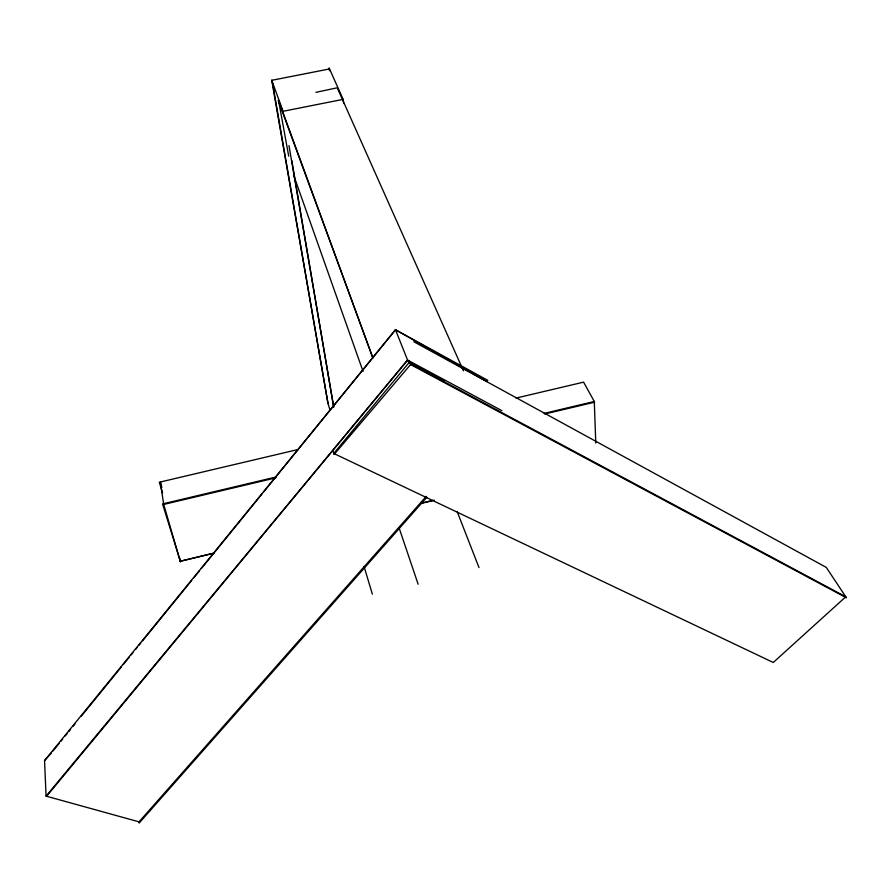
<?xml version="1.0" encoding="UTF-8"?>
<svg xmlns="http://www.w3.org/2000/svg" width="891" height="891" viewBox="0 0 891 891"><rect width="100%" height="100%" fill="white"/><g stroke="black" fill="none" stroke-linecap="round" stroke-linejoin="round"><path stroke-width="1.34" d="M51.221 753.185L44.55 760.591L46.076 796.12L139.029 821.847L426.266 496.343M52.981 751.024L59.129 743.462M60.889 741.301L62.648 739.14M65.277 735.899L67.037 733.738M68.785 731.578L70.545 729.417M73.185 726.176L74.933 724.027M81.081 716.464L121.488 666.769M123.236 664.608L129.384 657.046M131.144 654.885L132.904 652.724M135.532 649.483L137.292 647.334M139.052 645.173L140.8 643.012M142.56 640.852L191.743 580.353M193.492 578.192L199.64 570.641M201.399 568.48L261.999 493.948M263.747 491.787L395.481 329.759L487.745 380.323L486.753 381.471L395.481 329.759L44.55 760.591M46.622 796.264L407.577 360.075L501.867 410.662M46.076 796.12L407.577 360.075M409.158 360.966L410.595 364.564L334.058 454.555L332.911 450.79M426.867 497.223L139.152 823.05L139.029 821.847M180.338 561.241L214.107 553.099L180.338 561.241L162.541 503.938L276.01 477.019M420.797 503.292L432.959 500.363M420.808 503.482L434.318 500.23M544.178 413.391L594.286 401.496L595.778 442.994M179.904 558.501L180.45 561.987L163.71 504.44L275.831 477.832M544.679 414.025L594.665 402.164L583.594 382.15L515.978 398.099M298.262 449.465L159.3 482.254L162.574 492.868M288.706 156.148L278.527 100.315L372.828 357.814M315.893 92.341L337.232 87.797L463.454 370.812M343.714 103.479L343.135 99.347L283.104 111.297L271.733 80.313L329.547 68.941M410.595 364.564L846.45 597.828L826.291 567.4L413.858 341.743M444.364 381.303L408 361.133L395.481 329.759M343.135 99.347L329.102 67.95L329.503 70.701M457.239 511.802L478.99 567.567M278.204 100.382L372.85 357.97M293.529 174.892L363.038 371.369M398.99 527.595L418.135 584.218M327.643 402.398L330.038 410.116M364.051 566.487L372.349 594.108M161.872 487.344L160.335 482.009L163.71 504.44M271.733 80.313L328.011 403.59L272.067 80.257M288.962 145.545L333.724 407.22L291.825 160.558M408.858 362.804L333.724 453.441L773.265 662.481L845.771 596.803L408.858 362.804"/></g></svg>
